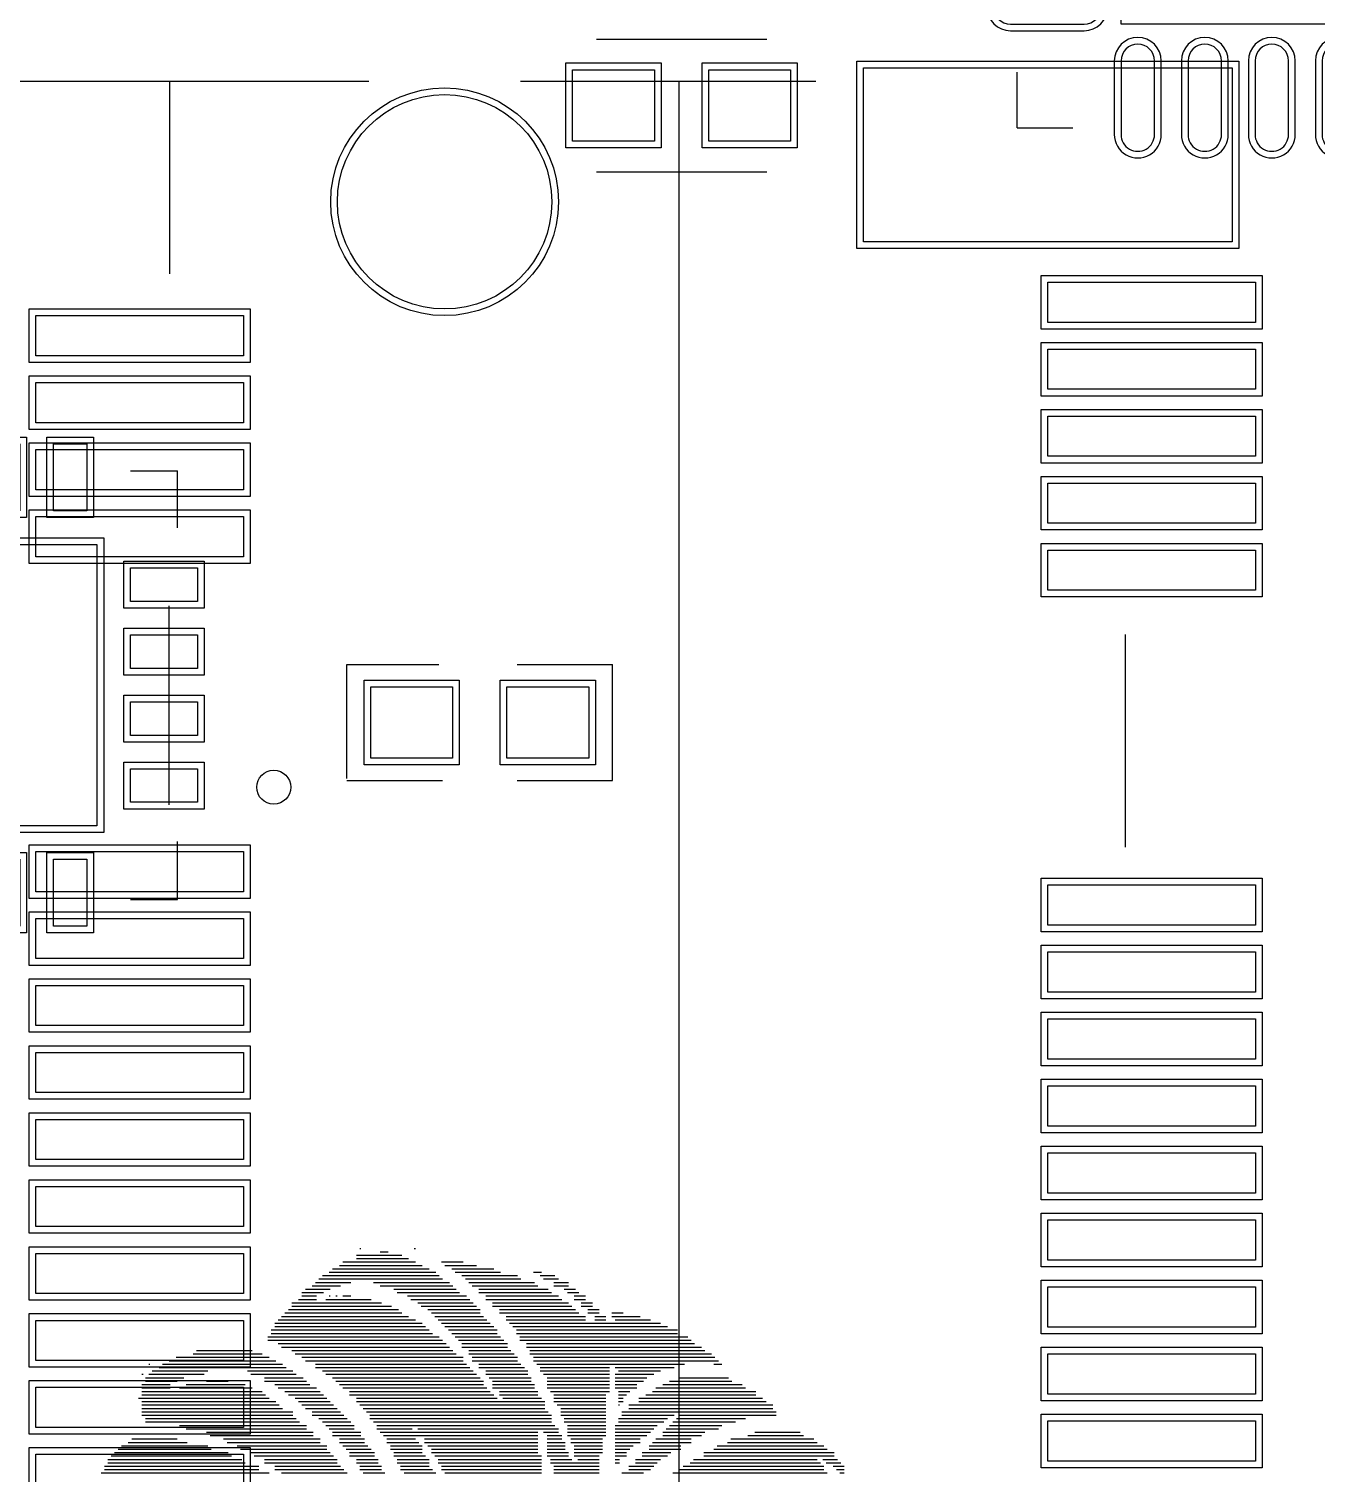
# Model space of a CAD drawing. Header units: inches. Extents: x -5 to 125, y -8 to 83.
# Drawn here: x 89.47 to 99.08, y 51.09 to 61.87 of the extents above; entities that cross this region are included whole.
import ezdxf

# ---------------------------------------------------------------- set-up
doc = ezdxf.new("R2010")
doc.units = ezdxf.units.IN
for name, color, linetype in [('Bottom Overlay', 54, 'Continuous'), ('Bottom Paste', 16, 'Continuous'), ('Bottom Solder', 6, 'Continuous'), ('Top Overlay', 2, 'Continuous'), ('Top Paste', 8, 'Continuous'), ('Top Solder', 216, 'Continuous')]:
    doc.layers.add(name, color=color, linetype=linetype)

# ---------------------------------------------------------------- blocks, each defined once
blk = doc.blocks.new('0402R_7')
at = {"layer": 'Top Overlay'}
for p, q in [((-0.991, 0.432), (-0.991, -0.432)), ((-0.279, 0.432), (-0.991, 0.432)), ((0.991, 0.432), (0.279, 0.432)), ((0.991, 0.419), (0.991, -0.432)), ((-0.279, -0.432), (-0.991, -0.432)), ((0.991, -0.432), (0.305, -0.432))]:
    blk.add_line(p, q, dxfattribs=at)
at = {"layer": 'Top Paste'}
for p, q in [((-0.813, -0.267), (-0.813, 0.267)), ((-0.813, 0.267), (-0.203, 0.267)), ((-0.203, 0.267), (-0.203, -0.267)), ((0.203, -0.267), (0.203, 0.267)), ((0.203, 0.267), (0.813, 0.267)), ((0.813, 0.267), (0.813, -0.267)), ((-0.203, -0.267), (-0.813, -0.267)), ((0.813, -0.267), (0.203, -0.267))]:
    blk.add_line(p, q, dxfattribs=at)
at = {"layer": 'Top Solder'}
for p, q in [((-0.863, -0.317), (-0.863, 0.317)), ((-0.863, 0.317), (-0.153, 0.317)), ((-0.153, 0.317), (-0.153, -0.317)), ((0.153, -0.317), (0.153, 0.317)), ((0.153, 0.317), (0.863, 0.317)), ((0.863, 0.317), (0.863, -0.317)), ((-0.153, -0.317), (-0.863, -0.317)), ((0.863, -0.317), (0.153, -0.317))]:
    blk.add_line(p, q, dxfattribs=at)
blk = doc.blocks.new('QFN14_2_5_3_2_10')
at = {"layer": 'Top Overlay'}
for p, q in [((-0.95, 1.6), (-1.3, 1.6)), ((-1.3, 1.6), (-1.3, 1.168)), ((1.3, 1.6), (0.915, 1.6)), ((1.3, 1.6), (1.3, 1.168)), ((-1.3, -1.173), (-1.3, -1.6)), ((1.3, -1.173), (1.3, -1.6)), ((-0.95, -1.6), (-1.3, -1.6)), ((1.3, -1.6), (0.95, -1.6))]:
    blk.add_line(p, q, dxfattribs=at)
blk.add_circle((-2.019, 0.762), 0.127, dxfattribs=at)
at = {"layer": 'Top Paste'}
for p, q in [((-0.625, 1.3), (-0.625, 1.8)), ((-0.625, 1.8), (-0.375, 1.8)), ((-0.375, 1.8), (-0.375, 1.3)), ((-0.125, 1.3), (-0.125, 1.8)), ((-0.125, 1.8), (0.125, 1.8)), ((0.125, 1.8), (0.125, 1.3)), ((0.375, 1.3), (0.375, 1.8)), ((0.375, 1.8), (0.625, 1.8)), ((0.625, 1.8), (0.625, 1.3)), ((-0.375, 1.3), (-0.625, 1.3)), ((0.125, 1.3), (-0.125, 1.3)), ((0.625, 1.3), (0.375, 1.3)), ((-0.7, -1.05), (-0.7, 1.05)), ((-0.7, 1.05), (0.7, 1.05)), ((0.7, 1.05), (0.7, -1.05)), ((-1.45, 0.625), (-1.45, 0.875)), ((-1.45, 0.875), (-0.95, 0.875)), ((-0.95, 0.875), (-0.95, 0.625)), ((0.95, 0.625), (0.95, 0.875)), ((0.95, 0.875), (1.45, 0.875)), ((1.45, 0.875), (1.45, 0.625)), ((-0.95, 0.625), (-1.45, 0.625)), ((1.45, 0.625), (0.95, 0.625)), ((-1.45, 0.125), (-1.45, 0.375)), ((-1.45, 0.375), (-0.95, 0.375)), ((-0.95, 0.375), (-0.95, 0.125)), ((0.95, 0.125), (0.95, 0.375)), ((0.95, 0.375), (1.45, 0.375)), ((1.45, 0.375), (1.45, 0.125)), ((-0.95, 0.125), (-1.45, 0.125)), ((1.45, 0.125), (0.95, 0.125)), ((-1.45, -0.375), (-1.45, -0.125)), ((-1.45, -0.125), (-0.95, -0.125)), ((-0.95, -0.125), (-0.95, -0.375)), ((0.95, -0.375), (0.95, -0.125)), ((0.95, -0.125), (1.45, -0.125)), ((1.45, -0.125), (1.45, -0.375)), ((-0.95, -0.375), (-1.45, -0.375)), ((1.45, -0.375), (0.95, -0.375)), ((-1.45, -0.875), (-1.45, -0.625)), ((-1.45, -0.625), (-0.95, -0.625)), ((-0.95, -0.625), (-0.95, -0.875)), ((0.95, -0.875), (0.95, -0.625)), ((0.95, -0.625), (1.45, -0.625)), ((1.45, -0.625), (1.45, -0.875)), ((-0.95, -0.875), (-1.45, -0.875)), ((1.45, -0.875), (0.95, -0.875)), ((0.7, -1.05), (-0.7, -1.05)), ((-0.625, -1.8), (-0.625, -1.3)), ((-0.625, -1.3), (-0.375, -1.3)), ((-0.375, -1.3), (-0.375, -1.8)), ((-0.125, -1.8), (-0.125, -1.3)), ((-0.125, -1.3), (0.125, -1.3)), ((0.125, -1.3), (0.125, -1.8)), ((0.375, -1.3), (0.625, -1.3)), ((0.375, -1.8), (0.375, -1.3)), ((0.625, -1.3), (0.625, -1.8)), ((-0.375, -1.8), (-0.625, -1.8)), ((0.125, -1.8), (-0.125, -1.8)), ((0.625, -1.8), (0.375, -1.8))]:
    blk.add_line(p, q, dxfattribs=at)
at = {"layer": 'Top Solder'}
for p, q in [((-0.675, 1.25), (-0.675, 1.85)), ((-0.675, 1.85), (-0.325, 1.85)), ((-0.325, 1.85), (-0.325, 1.25)), ((-0.175, 1.25), (-0.175, 1.85)), ((-0.175, 1.85), (0.175, 1.85)), ((0.175, 1.85), (0.175, 1.25)), ((0.325, 1.25), (0.325, 1.85)), ((0.325, 1.85), (0.675, 1.85)), ((0.675, 1.85), (0.675, 1.25)), ((-0.325, 1.25), (-0.675, 1.25)), ((0.175, 1.25), (-0.175, 1.25)), ((0.675, 1.25), (0.325, 1.25)), ((-0.75, -1.1), (-0.75, 1.1)), ((-0.75, 1.1), (0.75, 1.1)), ((0.75, 1.1), (0.75, -1.1)), ((-1.5, 0.575), (-1.5, 0.925)), ((-1.5, 0.925), (-0.9, 0.925)), ((-0.9, 0.925), (-0.9, 0.575)), ((0.9, 0.575), (0.9, 0.925)), ((0.9, 0.925), (1.5, 0.925)), ((1.5, 0.925), (1.5, 0.575)), ((-0.9, 0.575), (-1.5, 0.575)), ((1.5, 0.575), (0.9, 0.575)), ((-1.5, 0.075), (-1.5, 0.425)), ((-1.5, 0.425), (-0.9, 0.425)), ((-0.9, 0.425), (-0.9, 0.075)), ((0.9, 0.075), (0.9, 0.425)), ((0.9, 0.425), (1.5, 0.425)), ((1.5, 0.425), (1.5, 0.075)), ((-0.9, 0.075), (-1.5, 0.075)), ((1.5, 0.075), (0.9, 0.075)), ((-1.5, -0.425), (-1.5, -0.075)), ((-1.5, -0.075), (-0.9, -0.075)), ((-0.9, -0.075), (-0.9, -0.425)), ((0.9, -0.425), (0.9, -0.075)), ((0.9, -0.075), (1.5, -0.075)), ((1.5, -0.075), (1.5, -0.425)), ((-0.9, -0.425), (-1.5, -0.425)), ((1.5, -0.425), (0.9, -0.425)), ((-1.5, -0.925), (-1.5, -0.575)), ((-1.5, -0.575), (-0.9, -0.575)), ((-0.9, -0.575), (-0.9, -0.925)), ((0.9, -0.925), (0.9, -0.575)), ((0.9, -0.575), (1.5, -0.575)), ((1.5, -0.575), (1.5, -0.925)), ((-0.9, -0.925), (-1.5, -0.925)), ((1.5, -0.925), (0.9, -0.925)), ((0.75, -1.1), (-0.75, -1.1)), ((-0.675, -1.85), (-0.675, -1.25)), ((-0.675, -1.25), (-0.325, -1.25)), ((-0.325, -1.25), (-0.325, -1.85)), ((-0.175, -1.85), (-0.175, -1.25)), ((-0.175, -1.25), (0.175, -1.25)), ((0.175, -1.25), (0.175, -1.85)), ((0.325, -1.25), (0.675, -1.25)), ((0.325, -1.85), (0.325, -1.25)), ((0.675, -1.25), (0.675, -1.85)), ((-0.325, -1.85), (-0.675, -1.85)), ((0.175, -1.85), (-0.175, -1.85)), ((0.675, -1.85), (0.325, -1.85))]:
    blk.add_line(p, q, dxfattribs=at)
blk = doc.blocks.new('QFN32P_0_5BSC_5_5_H_3__65_3_65_83')
at = {"layer": 'Bottom Solder'}
for centre, radius in [((-1.1, 1.1), 0.402), ((0, 1.1), 0.402), ((1.1, 1.1), 0.402), ((-1.1, 1.1), 0.15), ((0, 1.1), 0.15), ((1.1, 1.1), 0.15), ((-1.1, 0), 0.402), ((0, 0), 0.402), ((1.1, 0), 0.402), ((-1.1, 0), 0.15), ((0, 0), 0.15), ((1.1, 0), 0.15), ((-1.1, -1.1), 0.402), ((0, -1.1), 0.402), ((1.1, -1.1), 0.402), ((-1.1, -1.1), 0.15), ((0, -1.1), 0.15), ((1.1, -1.1), 0.15)]:
    blk.add_circle(centre, radius, dxfattribs=at)
at = {"layer": 'Top Overlay'}
for p, q in [((-2.65, 2.21), (-2.65, 2.65)), ((-2.248, 2.65), (-2.65, 2.65)), ((2.65, 2.65), (2.223, 2.65)), ((2.65, 2.235), (2.65, 2.65)), ((-2.65, -2.65), (-2.65, -2.21)), ((2.65, -2.65), (2.65, -2.235)), ((-2.21, -2.65), (-2.65, -2.65)), ((2.65, -2.65), (2.235, -2.65))]:
    blk.add_line(p, q, dxfattribs=at)
blk.add_circle((-3.2, 2.286), 0.125, dxfattribs=at)
at = {"layer": 'Top Paste'}
for p, q in [((-1.875, 2.7), (-1.875, 2.15)), ((-1.625, 2.15), (-1.625, 2.7)), ((-1.375, 2.7), (-1.375, 2.15)), ((-1.125, 2.15), (-1.125, 2.7)), ((-0.875, 2.7), (-0.875, 2.15)), ((-0.625, 2.15), (-0.625, 2.7)), ((-0.375, 2.7), (-0.375, 2.15)), ((-0.125, 2.15), (-0.125, 2.7)), ((0.125, 2.7), (0.125, 2.15)), ((0.375, 2.15), (0.375, 2.7)), ((0.625, 2.7), (0.625, 2.15)), ((0.875, 2.15), (0.875, 2.7)), ((1.125, 2.7), (1.125, 2.15)), ((1.375, 2.15), (1.375, 2.7)), ((1.625, 2.7), (1.625, 2.15)), ((1.875, 2.15), (1.875, 2.7)), ((-2.15, 1.875), (-2.7, 1.875)), ((2.7, 1.875), (2.15, 1.875)), ((-1.825, 1.825), (1.825, 1.825)), ((-1.825, -1.825), (-1.825, 1.825)), ((1.825, 1.825), (1.825, -1.825)), ((-2.7, 1.625), (-2.15, 1.625)), ((2.15, 1.625), (2.7, 1.625)), ((-2.15, 1.375), (-2.7, 1.375)), ((2.7, 1.375), (2.15, 1.375)), ((-2.7, 1.125), (-2.15, 1.125)), ((2.15, 1.125), (2.7, 1.125)), ((-2.15, 0.875), (-2.7, 0.875)), ((2.7, 0.875), (2.15, 0.875)), ((-2.7, 0.625), (-2.15, 0.625)), ((2.15, 0.625), (2.7, 0.625)), ((-2.15, 0.375), (-2.7, 0.375)), ((2.7, 0.375), (2.15, 0.375)), ((-2.7, 0.125), (-2.15, 0.125)), ((2.15, 0.125), (2.7, 0.125)), ((-2.15, -0.125), (-2.7, -0.125)), ((2.7, -0.125), (2.15, -0.125)), ((-2.7, -0.375), (-2.15, -0.375)), ((2.15, -0.375), (2.7, -0.375)), ((-2.15, -0.625), (-2.7, -0.625)), ((2.7, -0.625), (2.15, -0.625)), ((-2.7, -0.875), (-2.15, -0.875)), ((2.15, -0.875), (2.7, -0.875)), ((-2.15, -1.125), (-2.7, -1.125)), ((2.7, -1.125), (2.15, -1.125)), ((-2.7, -1.375), (-2.15, -1.375)), ((2.15, -1.375), (2.7, -1.375)), ((-2.15, -1.625), (-2.7, -1.625)), ((2.7, -1.625), (2.15, -1.625)), ((1.825, -1.825), (-1.825, -1.825)), ((-2.7, -1.875), (-2.15, -1.875)), ((2.15, -1.875), (2.7, -1.875)), ((-1.875, -2.15), (-1.875, -2.7)), ((-1.625, -2.7), (-1.625, -2.15)), ((-1.375, -2.15), (-1.375, -2.7)), ((-1.125, -2.7), (-1.125, -2.15)), ((-0.875, -2.15), (-0.875, -2.7)), ((-0.625, -2.7), (-0.625, -2.15)), ((-0.375, -2.15), (-0.375, -2.7)), ((-0.125, -2.7), (-0.125, -2.15)), ((0.125, -2.15), (0.125, -2.7)), ((0.375, -2.7), (0.375, -2.15)), ((0.625, -2.15), (0.625, -2.7)), ((0.875, -2.7), (0.875, -2.15)), ((1.125, -2.15), (1.125, -2.7)), ((1.375, -2.7), (1.375, -2.15)), ((1.625, -2.15), (1.625, -2.7)), ((1.875, -2.7), (1.875, -2.15))]:
    blk.add_line(p, q, dxfattribs=at)
for centre, start, end in [((-1.75, 2.7), 0, 180), ((-1.25, 2.7), 0, 180), ((-0.75, 2.7), 0, 180), ((-0.25, 2.7), 0, 180), ((0.25, 2.7), 0, 180), ((0.75, 2.7), 0, 180), ((1.25, 2.7), 0, 180), ((1.75, 2.7), 0, 180), ((-1.75, 2.15), 180, 0), ((-1.25, 2.15), 180, 0), ((-0.75, 2.15), 180, 0), ((-0.25, 2.15), 180, 0), ((0.25, 2.15), 180, 0), ((0.75, 2.15), 180, 0), ((1.25, 2.15), 180, 0), ((1.75, 2.15), 180, 0), ((-2.7, 1.75), 90, 270), ((-2.15, 1.75), 270, 90), ((2.15, 1.75), 90, 270), ((2.7, 1.75), 270, 90), ((-2.7, 1.25), 90, 270), ((-2.15, 1.25), 270, 90), ((2.15, 1.25), 90, 270), ((2.7, 1.25), 270, 90), ((-2.7, 0.75), 90, 270), ((-2.15, 0.75), 270, 90), ((2.15, 0.75), 90, 270), ((2.7, 0.75), 270, 90), ((-2.7, 0.25), 90, 270), ((-2.15, 0.25), 270, 90), ((2.15, 0.25), 90, 270), ((2.7, 0.25), 270, 90), ((-2.7, -0.25), 90, 270), ((-2.15, -0.25), 270, 90), ((2.15, -0.25), 90, 270), ((2.7, -0.25), 270, 90), ((-2.7, -0.75), 90, 270), ((-2.15, -0.75), 270, 90), ((2.15, -0.75), 90, 270), ((2.7, -0.75), 270, 90), ((-2.7, -1.25), 90, 270), ((-2.15, -1.25), 270, 90), ((2.15, -1.25), 90, 270), ((2.7, -1.25), 270, 90), ((-2.7, -1.75), 90, 270), ((-2.15, -1.75), 270, 90), ((2.15, -1.75), 90, 270), ((2.7, -1.75), 270, 90), ((-1.75, -2.15), 0, 180), ((-1.25, -2.15), 0, 180), ((-0.75, -2.15), 0, 180), ((-0.25, -2.15), 0, 180), ((0.25, -2.15), 0, 180), ((0.75, -2.15), 0, 180), ((1.25, -2.15), 0, 180), ((1.75, -2.15), 0, 180), ((-1.75, -2.7), 180, 0), ((-1.25, -2.7), 180, 0), ((-0.75, -2.7), 180, 0), ((-0.25, -2.7), 180, 0), ((0.25, -2.7), 180, 0), ((0.75, -2.7), 180, 0), ((1.25, -2.7), 180, 0), ((1.75, -2.7), 180, 0)]:
    blk.add_arc(centre, 0.125, start, end, dxfattribs=at)
at = {"layer": 'Top Solder'}
for p, q in [((-1.925, 2.7), (-1.925, 2.15)), ((-1.575, 2.15), (-1.575, 2.7)), ((-1.425, 2.7), (-1.425, 2.15)), ((-1.075, 2.15), (-1.075, 2.7)), ((-0.925, 2.7), (-0.925, 2.15)), ((-0.575, 2.15), (-0.575, 2.7)), ((-0.425, 2.7), (-0.425, 2.15)), ((-0.075, 2.15), (-0.075, 2.7)), ((0.075, 2.7), (0.075, 2.15)), ((0.425, 2.15), (0.425, 2.7)), ((0.575, 2.7), (0.575, 2.15)), ((0.925, 2.15), (0.925, 2.7)), ((1.075, 2.7), (1.075, 2.15)), ((1.425, 2.15), (1.425, 2.7)), ((1.575, 2.7), (1.575, 2.15)), ((1.925, 2.15), (1.925, 2.7)), ((-2.15, 1.925), (-2.7, 1.925)), ((-1.875, 1.875), (1.875, 1.875)), ((-1.875, -1.875), (-1.875, 1.875)), ((1.875, 1.875), (1.875, -1.875)), ((2.7, 1.925), (2.15, 1.925)), ((-2.7, 1.575), (-2.15, 1.575)), ((2.15, 1.575), (2.7, 1.575)), ((-2.15, 1.425), (-2.7, 1.425)), ((2.7, 1.425), (2.15, 1.425)), ((-2.7, 1.075), (-2.15, 1.075)), ((2.15, 1.075), (2.7, 1.075)), ((-2.15, 0.925), (-2.7, 0.925)), ((2.7, 0.925), (2.15, 0.925)), ((-2.7, 0.575), (-2.15, 0.575)), ((2.15, 0.575), (2.7, 0.575)), ((-2.15, 0.425), (-2.7, 0.425)), ((2.7, 0.425), (2.15, 0.425)), ((-2.7, 0.075), (-2.15, 0.075)), ((2.15, 0.075), (2.7, 0.075)), ((-2.15, -0.075), (-2.7, -0.075)), ((2.7, -0.075), (2.15, -0.075)), ((-2.7, -0.425), (-2.15, -0.425)), ((2.15, -0.425), (2.7, -0.425)), ((-2.15, -0.575), (-2.7, -0.575)), ((2.7, -0.575), (2.15, -0.575)), ((-2.7, -0.925), (-2.15, -0.925)), ((2.15, -0.925), (2.7, -0.925)), ((-2.15, -1.075), (-2.7, -1.075)), ((2.7, -1.075), (2.15, -1.075)), ((-2.7, -1.425), (-2.15, -1.425)), ((2.15, -1.425), (2.7, -1.425)), ((-2.15, -1.575), (-2.7, -1.575)), ((2.7, -1.575), (2.15, -1.575)), ((-2.7, -1.925), (-2.15, -1.925)), ((1.875, -1.875), (-1.875, -1.875)), ((2.15, -1.925), (2.7, -1.925)), ((-1.925, -2.15), (-1.925, -2.7)), ((-1.575, -2.7), (-1.575, -2.15)), ((-1.425, -2.15), (-1.425, -2.7)), ((-1.075, -2.7), (-1.075, -2.15)), ((-0.925, -2.15), (-0.925, -2.7)), ((-0.575, -2.7), (-0.575, -2.15)), ((-0.425, -2.15), (-0.425, -2.7)), ((-0.075, -2.7), (-0.075, -2.15)), ((0.075, -2.15), (0.075, -2.7)), ((0.425, -2.7), (0.425, -2.15)), ((0.575, -2.15), (0.575, -2.7)), ((0.925, -2.7), (0.925, -2.15)), ((1.075, -2.15), (1.075, -2.7)), ((1.425, -2.7), (1.425, -2.15)), ((1.575, -2.15), (1.575, -2.7)), ((1.925, -2.7), (1.925, -2.15))]:
    blk.add_line(p, q, dxfattribs=at)
for centre, radius in [((-1.1, 1.1), 0.402), ((0, 1.1), 0.402), ((1.1, 1.1), 0.402), ((-1.1, 1.1), 0.15), ((0, 1.1), 0.15), ((1.1, 1.1), 0.15), ((-1.1, 0), 0.402), ((0, 0), 0.402), ((1.1, 0), 0.402), ((-1.1, 0), 0.15), ((0, 0), 0.15), ((1.1, 0), 0.15), ((-1.1, -1.1), 0.402), ((0, -1.1), 0.402), ((1.1, -1.1), 0.402), ((-1.1, -1.1), 0.15), ((0, -1.1), 0.15), ((1.1, -1.1), 0.15)]:
    blk.add_circle(centre, radius, dxfattribs=at)
for centre, start, end in [((-1.75, 2.7), 0, 180), ((-1.25, 2.7), 0, 180), ((-0.75, 2.7), 0, 180), ((-0.25, 2.7), 0, 180), ((0.25, 2.7), 0, 180), ((0.75, 2.7), 0, 180), ((1.25, 2.7), 0, 180), ((1.75, 2.7), 0, 180), ((-1.75, 2.15), 180, 0), ((-1.25, 2.15), 180, 0), ((-0.75, 2.15), 180, 0), ((-0.25, 2.15), 180, 0), ((0.25, 2.15), 180, 0), ((0.75, 2.15), 180, 0), ((1.25, 2.15), 180, 0), ((1.75, 2.15), 180, 0), ((-2.7, 1.75), 90, 270), ((-2.15, 1.75), 270, 90), ((2.15, 1.75), 90, 270), ((2.7, 1.75), 270, 90), ((-2.7, 1.25), 90, 270), ((-2.15, 1.25), 270, 90), ((2.15, 1.25), 90, 270), ((2.7, 1.25), 270, 90), ((-2.7, 0.75), 90, 270), ((-2.15, 0.75), 270, 90), ((2.15, 0.75), 90, 270), ((2.7, 0.75), 270, 90), ((-2.7, 0.25), 90, 270), ((-2.15, 0.25), 270, 90), ((2.15, 0.25), 90, 270), ((2.7, 0.25), 270, 90), ((-2.7, -0.25), 90, 270), ((-2.15, -0.25), 270, 90), ((2.15, -0.25), 90, 270), ((2.7, -0.25), 270, 90), ((-2.7, -0.75), 90, 270), ((-2.15, -0.75), 270, 90), ((2.15, -0.75), 90, 270), ((2.7, -0.75), 270, 90), ((-2.7, -1.25), 90, 270), ((-2.15, -1.25), 270, 90), ((2.15, -1.25), 90, 270), ((2.7, -1.25), 270, 90), ((-2.7, -1.75), 90, 270), ((-2.15, -1.75), 270, 90), ((2.15, -1.75), 90, 270), ((2.7, -1.75), 270, 90), ((-1.75, -2.15), 0, 180), ((-1.25, -2.15), 0, 180), ((-0.75, -2.15), 0, 180), ((-0.25, -2.15), 0, 180), ((0.25, -2.15), 0, 180), ((0.75, -2.15), 0, 180), ((1.25, -2.15), 0, 180), ((1.75, -2.15), 0, 180), ((-1.75, -2.7), 180, 0), ((-1.25, -2.7), 180, 0), ((-0.75, -2.7), 180, 0), ((-0.25, -2.7), 180, 0), ((0.25, -2.7), 180, 0), ((0.75, -2.7), 180, 0), ((1.25, -2.7), 180, 0), ((1.75, -2.7), 180, 0)]:
    blk.add_arc(centre, 0.175, start, end, dxfattribs=at)
blk = doc.blocks.new('M_2_M_K___B_269')
at = {"layer": 'Bottom Overlay'}
for p, q in [((10.9, 79.75), (10.9, 3.75)), ((10.9, 3.75), (10.9, 2.066)), ((5.499, 3.556), (6.985, 3.556)), ((9.461, 3.55), (10.9, 3.55)), ((10.9, 0.934), (10.9, -0.25)), ((-10.9, -0.25), (10.9, -0.25)), ((10.9, -0.25), (10.9, -1.27)), ((5.182, -3.581), (6.769, -3.581))]:
    blk.add_line(p, q, dxfattribs=at)
at = {"layer": 'Bottom Paste'}
for p, q in [((0.35, 4.55), (0.65, 4.55)), ((0.65, 4.55), (0.65, 3)), ((0.85, 3), (0.85, 4.55)), ((0.85, 4.55), (1.15, 4.55)), ((1.15, 4.55), (1.15, 3)), ((1.35, 3), (1.35, 4.55)), ((1.35, 4.55), (1.65, 4.55)), ((1.65, 4.55), (1.65, 3)), ((1.85, 3), (1.85, 4.55)), ((1.85, 4.55), (2.15, 4.55)), ((2.15, 4.55), (2.15, 3)), ((2.35, 3), (2.35, 4.55)), ((2.35, 4.55), (2.65, 4.55)), ((2.65, 4.55), (2.65, 3)), ((2.85, 3), (2.85, 4.55)), ((2.85, 4.55), (3.15, 4.55)), ((3.15, 4.55), (3.15, 3)), ((3.35, 3), (3.35, 4.55)), ((3.35, 4.55), (3.65, 4.55)), ((3.65, 4.55), (3.65, 3)), ((3.85, 3), (3.85, 4.55)), ((3.85, 4.55), (4.15, 4.55)), ((4.15, 4.55), (4.15, 3)), ((4.35, 3), (4.35, 4.55)), ((4.35, 4.55), (4.65, 4.55)), ((4.65, 4.55), (4.65, 3)), ((4.85, 3), (4.85, 4.55)), ((4.85, 4.55), (5.15, 4.55)), ((5.15, 4.55), (5.15, 3)), ((7.35, 3), (7.35, 4.55)), ((7.35, 4.55), (7.65, 4.55)), ((7.65, 4.55), (7.65, 3)), ((7.85, 3), (7.85, 4.55)), ((7.85, 4.55), (8.15, 4.55)), ((8.15, 4.55), (8.15, 3)), ((8.35, 3), (8.35, 4.55)), ((8.35, 4.55), (8.65, 4.55)), ((8.65, 4.55), (8.65, 3)), ((8.85, 3), (8.85, 4.55)), ((8.85, 4.55), (9.15, 4.55)), ((9.15, 4.55), (9.15, 3)), ((0.65, 3), (0.35, 3)), ((1.15, 3), (0.85, 3)), ((1.65, 3), (1.35, 3)), ((2.15, 3), (1.85, 3)), ((2.65, 3), (2.35, 3)), ((3.15, 3), (2.85, 3)), ((3.65, 3), (3.35, 3)), ((4.15, 3), (3.85, 3)), ((4.65, 3), (4.35, 3)), ((5.15, 3), (4.85, 3)), ((7.65, 3), (7.35, 3)), ((8.15, 3), (7.85, 3)), ((8.65, 3), (8.35, 3)), ((9.15, 3), (8.85, 3)), ((9.7, -4.375), (9.7, -1.625)), ((9.7, -1.625), (11, -1.625)), ((11, -1.625), (11, -4.375)), ((0.6, -4.55), (0.6, -3)), ((0.6, -3), (0.9, -3)), ((0.9, -3), (0.9, -4.55)), ((1.1, -4.55), (1.1, -3)), ((1.1, -3), (1.4, -3)), ((1.4, -3), (1.4, -4.55)), ((1.6, -4.55), (1.6, -3)), ((1.6, -3), (1.9, -3)), ((1.9, -3), (1.9, -4.55)), ((2.1, -4.55), (2.1, -3)), ((2.1, -3), (2.4, -3)), ((2.4, -3), (2.4, -4.55)), ((2.6, -4.55), (2.6, -3)), ((2.6, -3), (2.9, -3)), ((2.9, -3), (2.9, -4.55)), ((3.1, -4.55), (3.1, -3)), ((3.1, -3), (3.4, -3)), ((3.4, -3), (3.4, -4.55)), ((3.6, -4.55), (3.6, -3)), ((3.6, -3), (3.9, -3)), ((3.9, -3), (3.9, -4.55)), ((4.1, -4.55), (4.1, -3)), ((4.1, -3), (4.4, -3)), ((4.4, -3), (4.4, -4.55)), ((4.6, -4.55), (4.6, -3)), ((4.6, -3), (4.9, -3)), ((4.9, -3), (4.9, -4.55)), ((7.1, -4.55), (7.1, -3)), ((7.1, -3), (7.4, -3)), ((7.4, -3), (7.4, -4.55)), ((7.6, -4.55), (7.6, -3)), ((7.6, -3), (7.9, -3)), ((7.9, -3), (7.9, -4.55)), ((8.1, -4.55), (8.1, -3)), ((8.1, -3), (8.4, -3)), ((8.4, -3), (8.4, -4.55)), ((8.6, -4.55), (8.6, -3)), ((8.6, -3), (8.9, -3)), ((8.9, -3), (8.9, -4.55)), ((9.1, -4.55), (9.1, -3)), ((9.1, -3), (9.4, -3)), ((9.4, -3), (9.4, -4.55)), ((11, -4.375), (9.7, -4.375)), ((0.9, -4.55), (0.6, -4.55)), ((1.4, -4.55), (1.1, -4.55)), ((1.9, -4.55), (1.6, -4.55)), ((2.4, -4.55), (2.1, -4.55)), ((2.9, -4.55), (2.6, -4.55)), ((3.4, -4.55), (3.1, -4.55)), ((3.9, -4.55), (3.6, -4.55)), ((4.4, -4.55), (4.1, -4.55)), ((4.9, -4.55), (4.6, -4.55)), ((7.4, -4.55), (7.1, -4.55)), ((7.9, -4.55), (7.6, -4.55)), ((8.4, -4.55), (8.1, -4.55)), ((8.9, -4.55), (8.6, -4.55)), ((9.4, -4.55), (9.1, -4.55))]:
    blk.add_line(p, q, dxfattribs=at)
at = {"layer": 'Bottom Solder'}
for p, q in [((0.3, 4.6), (0.7, 4.6)), ((0.7, 4.6), (0.7, 2.95)), ((0.8, 2.95), (0.8, 4.6)), ((0.8, 4.6), (1.2, 4.6)), ((1.2, 4.6), (1.2, 2.95)), ((1.3, 2.95), (1.3, 4.6)), ((1.3, 4.6), (1.7, 4.6)), ((1.7, 4.6), (1.7, 2.95)), ((1.8, 2.95), (1.8, 4.6)), ((1.8, 4.6), (2.2, 4.6)), ((2.2, 4.6), (2.2, 2.95)), ((2.3, 2.95), (2.3, 4.6)), ((2.3, 4.6), (2.7, 4.6)), ((2.7, 4.6), (2.7, 2.95)), ((2.8, 2.95), (2.8, 4.6)), ((2.8, 4.6), (3.2, 4.6)), ((3.2, 4.6), (3.2, 2.95)), ((3.3, 2.95), (3.3, 4.6)), ((3.3, 4.6), (3.7, 4.6)), ((3.7, 4.6), (3.7, 2.95)), ((3.8, 2.95), (3.8, 4.6)), ((3.8, 4.6), (4.2, 4.6)), ((4.2, 4.6), (4.2, 2.95)), ((4.3, 2.95), (4.3, 4.6)), ((4.3, 4.6), (4.7, 4.6)), ((4.7, 4.6), (4.7, 2.95)), ((4.8, 2.95), (4.8, 4.6)), ((4.8, 4.6), (5.2, 4.6)), ((5.2, 4.6), (5.2, 2.95)), ((7.3, 2.95), (7.3, 4.6)), ((7.3, 4.6), (7.7, 4.6)), ((7.7, 4.6), (7.7, 2.95)), ((7.8, 2.95), (7.8, 4.6)), ((7.8, 4.6), (8.2, 4.6)), ((8.2, 4.6), (8.2, 2.95)), ((8.3, 2.95), (8.3, 4.6)), ((8.3, 4.6), (8.7, 4.6)), ((8.7, 4.6), (8.7, 2.95)), ((8.8, 2.95), (8.8, 4.6)), ((8.8, 4.6), (9.2, 4.6)), ((9.2, 4.6), (9.2, 2.95)), ((0.7, 2.95), (0.3, 2.95)), ((1.2, 2.95), (0.8, 2.95)), ((1.7, 2.95), (1.3, 2.95)), ((2.2, 2.95), (1.8, 2.95)), ((2.7, 2.95), (2.3, 2.95)), ((3.2, 2.95), (2.8, 2.95)), ((3.7, 2.95), (3.3, 2.95)), ((4.2, 2.95), (3.8, 2.95)), ((4.7, 2.95), (4.3, 2.95)), ((5.2, 2.95), (4.8, 2.95)), ((7.7, 2.95), (7.3, 2.95)), ((8.2, 2.95), (7.8, 2.95)), ((8.7, 2.95), (8.3, 2.95)), ((9.2, 2.95), (8.8, 2.95)), ((9.65, -4.425), (9.65, -1.575)), ((9.65, -1.575), (11.05, -1.575)), ((11.05, -1.575), (11.05, -4.425)), ((0.55, -4.6), (0.55, -2.95)), ((0.55, -2.95), (0.95, -2.95)), ((0.95, -2.95), (0.95, -4.6)), ((1.05, -4.6), (1.05, -2.95)), ((1.05, -2.95), (1.45, -2.95)), ((1.45, -2.95), (1.45, -4.6)), ((1.55, -4.6), (1.55, -2.95)), ((1.55, -2.95), (1.95, -2.95)), ((1.95, -2.95), (1.95, -4.6)), ((2.05, -4.6), (2.05, -2.95)), ((2.05, -2.95), (2.45, -2.95)), ((2.45, -2.95), (2.45, -4.6)), ((2.55, -4.6), (2.55, -2.95)), ((2.55, -2.95), (2.95, -2.95)), ((2.95, -2.95), (2.95, -4.6)), ((3.05, -4.6), (3.05, -2.95)), ((3.05, -2.95), (3.45, -2.95)), ((3.45, -2.95), (3.45, -4.6)), ((3.55, -4.6), (3.55, -2.95)), ((3.55, -2.95), (3.95, -2.95)), ((3.95, -2.95), (3.95, -4.6)), ((4.05, -4.6), (4.05, -2.95)), ((4.05, -2.95), (4.45, -2.95)), ((4.45, -2.95), (4.45, -4.6)), ((4.55, -4.6), (4.55, -2.95)), ((4.55, -2.95), (4.95, -2.95)), ((4.95, -2.95), (4.95, -4.6)), ((7.05, -4.6), (7.05, -2.95)), ((7.05, -2.95), (7.45, -2.95)), ((7.45, -2.95), (7.45, -4.6)), ((7.55, -4.6), (7.55, -2.95)), ((7.55, -2.95), (7.95, -2.95)), ((7.95, -2.95), (7.95, -4.6)), ((8.05, -4.6), (8.05, -2.95)), ((8.05, -2.95), (8.45, -2.95)), ((8.45, -2.95), (8.45, -4.6)), ((8.55, -4.6), (8.55, -2.95)), ((8.55, -2.95), (8.95, -2.95)), ((8.95, -2.95), (8.95, -4.6)), ((9.05, -4.6), (9.05, -2.95)), ((9.05, -2.95), (9.45, -2.95)), ((9.45, -2.95), (9.45, -4.6)), ((11.05, -4.425), (9.65, -4.425)), ((0.95, -4.6), (0.55, -4.6)), ((1.45, -4.6), (1.05, -4.6)), ((1.95, -4.6), (1.55, -4.6)), ((2.45, -4.6), (2.05, -4.6)), ((2.95, -4.6), (2.55, -4.6)), ((3.45, -4.6), (3.05, -4.6)), ((3.95, -4.6), (3.55, -4.6)), ((4.45, -4.6), (4.05, -4.6)), ((4.95, -4.6), (4.55, -4.6)), ((7.45, -4.6), (7.05, -4.6)), ((7.95, -4.6), (7.55, -4.6)), ((8.45, -4.6), (8.05, -4.6)), ((8.95, -4.6), (8.55, -4.6)), ((9.45, -4.6), (9.05, -4.6))]:
    blk.add_line(p, q, dxfattribs=at)
for radius in [0.85, 0.8]:
    blk.add_circle((10, 1.5), radius, dxfattribs=at)
at = {"layer": 'Top Solder'}
for radius in [0.85, 0.8]:
    blk.add_circle((10, 1.5), radius, dxfattribs=at)
blk = doc.blocks.new('0402C_373')
at = {"layer": 'Top Overlay'}
for p, q in [((-0.635, 0.495), (0.635, 0.495)), ((-0.635, -0.495), (0.635, -0.495))]:
    blk.add_line(p, q, dxfattribs=at)
at = {"layer": 'Top Paste'}
for p, q in [((-0.813, -0.267), (-0.813, 0.267)), ((-0.813, 0.267), (-0.203, 0.267)), ((-0.203, 0.267), (-0.203, -0.267)), ((0.203, -0.267), (0.203, 0.267)), ((0.203, 0.267), (0.813, 0.267)), ((0.813, 0.267), (0.813, -0.267)), ((-0.203, -0.267), (-0.813, -0.267)), ((0.813, -0.267), (0.203, -0.267))]:
    blk.add_line(p, q, dxfattribs=at)
at = {"layer": 'Top Solder'}
for p, q in [((-0.863, -0.317), (-0.863, 0.317)), ((-0.863, 0.317), (-0.153, 0.317)), ((-0.153, 0.317), (-0.153, -0.317)), ((0.153, -0.317), (0.153, 0.317)), ((0.153, 0.317), (0.863, 0.317)), ((0.863, 0.317), (0.863, -0.317)), ((-0.153, -0.317), (-0.863, -0.317)), ((0.863, -0.317), (0.153, -0.317))]:
    blk.add_line(p, q, dxfattribs=at)

msp = doc.modelspace()

# ---------------------------------------------------------------- linework, layer by layer
at = {"layer": 'Top Overlay'}
for p, q in [((91.942, 52.767), (91.951, 52.767)), ((92.095, 52.742), (92.154, 52.742)), ((92.349, 52.767), (92.357, 52.767)), ((91.739, 52.615), (92.459, 52.615)), ((91.79, 52.64), (92.408, 52.64)), ((91.815, 52.666), (92.357, 52.666)), ((91.917, 52.716), (92.255, 52.716)), ((91.917, 52.691), (92.306, 52.691)), ((92.552, 52.666), (92.713, 52.666)), ((92.577, 52.64), (92.814, 52.64)), ((92.628, 52.615), (92.941, 52.615)), ((91.612, 52.513), (91.874, 52.513)), ((91.637, 52.539), (92.56, 52.539)), ((91.663, 52.564), (92.535, 52.564)), ((91.714, 52.589), (92.509, 52.589)), ((92.044, 52.513), (92.611, 52.513)), ((92.653, 52.589), (92.992, 52.589)), ((92.704, 52.564), (93.119, 52.564)), ((92.73, 52.539), (93.144, 52.539)), ((92.755, 52.513), (93.246, 52.513)), ((93.238, 52.589), (93.297, 52.589)), ((93.288, 52.564), (93.398, 52.564)), ((93.314, 52.539), (93.424, 52.539)), ((93.39, 52.513), (93.5, 52.513)), ((91.51, 52.437), (91.671, 52.437)), ((91.51, 52.412), (91.62, 52.412)), ((91.536, 52.462), (91.722, 52.462)), ((91.587, 52.488), (91.798, 52.488)), ((91.714, 52.412), (91.722, 52.412)), ((91.764, 52.412), (91.773, 52.412)), ((91.815, 52.412), (91.874, 52.412)), ((92.095, 52.488), (92.636, 52.488)), ((92.196, 52.462), (92.662, 52.462)), ((92.222, 52.437), (92.687, 52.437)), ((92.298, 52.412), (92.738, 52.412)), ((92.78, 52.488), (93.271, 52.488)), ((92.831, 52.462), (93.348, 52.462)), ((92.831, 52.437), (93.373, 52.437)), ((92.882, 52.412), (93.424, 52.412)), ((93.39, 52.488), (93.5, 52.488)), ((93.466, 52.462), (93.551, 52.462)), ((93.492, 52.437), (93.576, 52.437)), ((93.542, 52.412), (93.627, 52.412)), ((91.409, 52.31), (92.23, 52.31)), ((91.434, 52.361), (92.103, 52.361)), ((91.434, 52.335), (92.179, 52.335)), ((91.485, 52.386), (91.62, 52.386)), ((91.688, 52.386), (92.027, 52.386)), ((92.323, 52.386), (92.763, 52.386)), ((92.374, 52.361), (92.789, 52.361)), ((92.399, 52.335), (92.814, 52.335)), ((92.45, 52.31), (92.84, 52.31)), ((92.882, 52.386), (93.449, 52.386)), ((92.933, 52.361), (93.5, 52.361)), ((92.933, 52.335), (93.525, 52.335)), ((92.984, 52.31), (93.551, 52.31)), ((93.542, 52.386), (93.627, 52.386)), ((93.593, 52.361), (93.678, 52.361)), ((93.593, 52.335), (93.678, 52.335)), ((93.644, 52.31), (93.729, 52.31)), ((91.307, 52.208), (92.408, 52.208)), ((91.307, 52.183), (92.433, 52.183)), ((91.333, 52.234), (92.357, 52.234)), ((91.358, 52.259), (92.306, 52.259)), ((91.383, 52.285), (92.255, 52.285)), ((92.476, 52.285), (92.84, 52.285)), ((92.501, 52.259), (92.865, 52.259)), ((92.526, 52.234), (92.89, 52.234)), ((92.552, 52.208), (92.916, 52.208)), ((92.577, 52.183), (92.941, 52.183)), ((92.984, 52.285), (93.576, 52.285)), ((93.034, 52.259), (93.627, 52.259)), ((93.034, 52.234), (93.627, 52.234)), ((93.06, 52.208), (94.186, 52.208)), ((93.085, 52.183), (94.237, 52.183)), ((93.644, 52.285), (93.729, 52.285)), ((93.695, 52.259), (93.779, 52.259)), ((93.695, 52.234), (93.779, 52.234)), ((93.822, 52.285), (93.906, 52.285)), ((93.822, 52.259), (94.033, 52.259)), ((93.847, 52.234), (94.11, 52.234)), ((91.256, 52.107), (92.535, 52.107)), ((91.256, 52.081), (92.56, 52.081)), ((91.282, 52.158), (92.459, 52.158)), ((91.282, 52.132), (92.484, 52.132)), ((92.603, 52.158), (92.967, 52.158)), ((92.628, 52.132), (92.967, 52.132)), ((92.653, 52.107), (92.992, 52.107)), ((92.679, 52.081), (93.017, 52.081)), ((93.111, 52.158), (94.313, 52.158)), ((93.111, 52.132), (94.313, 52.132)), ((93.136, 52.107), (94.389, 52.107)), ((93.136, 52.081), (94.414, 52.081)), ((90.698, 51.98), (91.214, 51.98)), ((90.723, 52.005), (91.138, 52.005)), ((91.333, 52.056), (92.586, 52.056)), ((91.358, 52.031), (92.611, 52.031)), ((91.434, 52.005), (92.636, 52.005)), ((91.46, 51.98), (92.662, 51.98)), ((92.704, 52.056), (93.043, 52.056)), ((92.704, 52.031), (93.043, 52.031)), ((92.755, 52.005), (93.068, 52.005)), ((92.755, 51.98), (93.094, 51.98)), ((93.187, 52.056), (94.44, 52.056)), ((93.187, 52.031), (94.491, 52.031)), ((93.212, 52.005), (94.516, 52.005)), ((93.212, 51.98), (94.567, 51.98)), ((90.367, 51.904), (90.376, 51.904)), ((90.444, 51.878), (91.392, 51.878)), ((90.469, 51.904), (91.366, 51.904)), ((90.52, 51.929), (91.316, 51.929)), ((90.571, 51.954), (91.265, 51.954)), ((91.51, 51.954), (92.713, 51.954)), ((91.536, 51.929), (92.713, 51.929)), ((91.612, 51.904), (92.738, 51.904)), ((91.612, 51.878), (92.763, 51.878)), ((92.78, 51.954), (93.119, 51.954)), ((92.78, 51.929), (93.119, 51.929)), ((92.831, 51.904), (93.144, 51.904)), ((92.831, 51.878), (93.17, 51.878)), ((93.238, 51.954), (94.592, 51.954)), ((93.238, 51.929), (94.618, 51.929)), ((93.263, 51.904), (94.364, 51.904)), ((93.288, 51.878), (93.805, 51.878)), ((93.847, 51.878), (94.287, 51.878)), ((94.584, 51.904), (94.643, 51.904)), ((90.317, 51.827), (90.325, 51.827)), ((90.317, 51.751), (90.528, 51.751)), ((90.342, 51.802), (90.63, 51.802)), ((90.342, 51.777), (90.579, 51.777)), ((90.367, 51.827), (90.782, 51.827)), ((90.393, 51.853), (90.808, 51.853)), ((90.647, 51.751), (91.087, 51.751)), ((90.799, 51.777), (90.96, 51.777)), ((91.104, 51.853), (91.443, 51.853)), ((91.129, 51.827), (91.468, 51.827)), ((91.231, 51.802), (91.519, 51.802)), ((91.231, 51.777), (91.544, 51.777)), ((91.307, 51.751), (91.57, 51.751)), ((91.663, 51.853), (92.789, 51.853)), ((91.688, 51.827), (92.814, 51.827)), ((91.739, 51.802), (92.84, 51.802)), ((91.764, 51.777), (92.865, 51.777)), ((91.79, 51.751), (92.865, 51.751)), ((92.882, 51.853), (93.195, 51.853)), ((92.882, 51.827), (93.195, 51.827)), ((92.907, 51.802), (93.221, 51.802)), ((92.933, 51.777), (93.221, 51.777)), ((92.933, 51.751), (93.246, 51.751)), ((93.288, 51.853), (93.805, 51.853)), ((93.314, 51.827), (93.805, 51.827)), ((93.339, 51.802), (93.805, 51.802)), ((93.339, 51.777), (93.805, 51.777)), ((93.339, 51.751), (93.805, 51.751)), ((93.847, 51.827), (94.135, 51.827)), ((93.847, 51.802), (94.084, 51.802)), ((93.847, 51.777), (94.059, 51.777)), ((93.847, 51.751), (94.008, 51.751)), ((93.873, 51.853), (94.186, 51.853)), ((94.203, 51.751), (94.795, 51.751)), ((94.254, 51.777), (94.719, 51.777)), ((94.33, 51.802), (94.694, 51.802)), ((90.291, 51.65), (91.265, 51.65)), ((90.317, 51.726), (90.528, 51.726)), ((90.317, 51.7), (91.214, 51.7)), ((90.317, 51.675), (91.239, 51.675)), ((90.596, 51.726), (91.138, 51.726)), ((91.333, 51.726), (91.62, 51.726)), ((91.383, 51.7), (91.646, 51.7)), ((91.409, 51.675), (91.671, 51.675)), ((91.46, 51.65), (91.697, 51.65)), ((91.815, 51.726), (92.89, 51.726)), ((91.866, 51.7), (92.916, 51.7)), ((91.866, 51.675), (92.941, 51.675)), ((91.917, 51.65), (92.967, 51.65)), ((92.933, 51.726), (93.246, 51.726)), ((92.984, 51.7), (93.271, 51.7)), ((92.984, 51.675), (93.271, 51.675)), ((93.009, 51.65), (93.297, 51.65)), ((93.339, 51.726), (93.805, 51.726)), ((93.365, 51.7), (93.805, 51.7)), ((93.39, 51.675), (93.779, 51.675)), ((93.39, 51.65), (93.779, 51.65)), ((93.847, 51.726), (94.008, 51.726)), ((93.873, 51.7), (93.957, 51.7)), ((93.873, 51.675), (93.932, 51.675)), ((93.873, 51.65), (93.906, 51.65)), ((94.025, 51.65), (94.948, 51.65)), ((94.076, 51.675), (94.897, 51.675)), ((94.127, 51.7), (94.897, 51.7)), ((94.152, 51.726), (94.821, 51.726)), ((90.317, 51.624), (91.316, 51.624)), ((90.317, 51.599), (91.341, 51.599)), ((90.317, 51.573), (91.366, 51.573)), ((90.317, 51.548), (91.443, 51.548)), ((91.485, 51.624), (91.722, 51.624)), ((91.51, 51.599), (91.747, 51.599)), ((91.536, 51.573), (91.773, 51.573)), ((91.587, 51.548), (91.798, 51.548)), ((91.917, 51.624), (93.322, 51.624)), ((91.942, 51.599), (93.322, 51.599)), ((91.968, 51.573), (93.322, 51.573)), ((91.993, 51.548), (93.348, 51.548)), ((93.39, 51.624), (93.779, 51.624)), ((93.415, 51.599), (93.779, 51.599)), ((93.441, 51.573), (93.779, 51.573)), ((93.441, 51.548), (93.779, 51.548)), ((93.873, 51.624), (93.906, 51.624)), ((93.873, 51.599), (93.881, 51.599)), ((93.898, 51.548), (95.049, 51.548)), ((93.949, 51.599), (95.024, 51.599)), ((93.949, 51.573), (95.024, 51.573)), ((94.025, 51.624), (94.973, 51.624)), ((90.317, 51.523), (91.443, 51.523)), ((90.342, 51.497), (91.468, 51.497)), ((90.342, 51.472), (91.493, 51.472)), ((90.596, 51.446), (91.544, 51.446)), ((91.587, 51.523), (91.824, 51.523)), ((91.637, 51.497), (91.849, 51.497)), ((91.663, 51.472), (91.874, 51.472)), ((91.688, 51.446), (91.9, 51.446)), ((92.018, 51.523), (93.373, 51.523)), ((92.018, 51.497), (93.373, 51.497)), ((92.044, 51.472), (93.373, 51.472)), ((92.069, 51.446), (93.398, 51.446)), ((93.441, 51.523), (93.779, 51.523)), ((93.466, 51.497), (93.779, 51.497)), ((93.466, 51.472), (93.779, 51.472)), ((93.492, 51.446), (93.779, 51.446)), ((93.847, 51.446), (94.16, 51.446)), ((93.873, 51.497), (94.237, 51.497)), ((93.873, 51.472), (94.211, 51.472)), ((93.898, 51.523), (94.287, 51.523)), ((94.254, 51.446), (94.643, 51.446)), ((94.279, 51.472), (94.745, 51.472)), ((94.304, 51.497), (94.821, 51.497)), ((94.33, 51.523), (95.049, 51.523)), ((90.215, 51.319), (90.655, 51.319)), ((90.24, 51.345), (90.579, 51.345)), ((90.647, 51.421), (91.544, 51.421)), ((90.799, 51.396), (91.595, 51.396)), ((90.825, 51.37), (91.595, 51.37)), ((90.926, 51.345), (91.646, 51.345)), ((90.952, 51.319), (91.646, 51.319)), ((91.714, 51.421), (91.9, 51.421)), ((91.739, 51.396), (91.951, 51.396)), ((91.739, 51.37), (91.951, 51.37)), ((91.79, 51.345), (91.976, 51.345)), ((91.79, 51.319), (91.976, 51.319)), ((92.069, 51.421), (92.332, 51.421)), ((92.095, 51.396), (93.271, 51.396)), ((92.12, 51.37), (93.271, 51.37)), ((92.145, 51.345), (92.357, 51.345)), ((92.145, 51.319), (92.382, 51.319)), ((92.374, 51.421), (93.424, 51.421)), ((92.425, 51.345), (93.271, 51.345)), ((92.425, 51.319), (93.271, 51.319)), ((93.314, 51.396), (93.424, 51.396)), ((93.339, 51.37), (93.449, 51.37)), ((93.339, 51.345), (93.449, 51.345)), ((93.339, 51.319), (93.475, 51.319)), ((93.492, 51.421), (93.779, 51.421)), ((93.492, 51.396), (93.779, 51.396)), ((93.492, 51.37), (93.779, 51.37)), ((93.517, 51.345), (93.754, 51.345)), ((93.517, 51.319), (93.754, 51.319)), ((93.847, 51.421), (94.135, 51.421)), ((93.847, 51.396), (94.11, 51.396)), ((93.847, 51.37), (94.084, 51.37)), ((93.847, 51.345), (94.033, 51.345)), ((93.847, 51.319), (94.033, 51.319)), ((94.127, 51.319), (94.414, 51.319)), ((94.152, 51.345), (94.414, 51.345)), ((94.203, 51.396), (94.516, 51.396)), ((94.203, 51.37), (94.491, 51.37)), ((94.228, 51.421), (94.618, 51.421)), ((94.685, 51.319), (95.354, 51.319)), ((94.711, 51.345), (95.329, 51.345)), ((94.838, 51.37), (95.253, 51.37)), ((94.889, 51.396), (95.227, 51.396)), ((90.088, 51.218), (90.985, 51.218)), ((90.113, 51.243), (90.96, 51.243)), ((90.139, 51.269), (90.833, 51.269)), ((90.164, 51.294), (90.808, 51.294)), ((91.028, 51.294), (91.697, 51.294)), ((91.053, 51.269), (91.697, 51.269)), ((91.129, 51.243), (91.722, 51.243)), ((91.155, 51.218), (91.747, 51.218)), ((91.815, 51.294), (92.001, 51.294)), ((91.841, 51.269), (92.027, 51.269)), ((91.866, 51.243), (92.052, 51.243)), ((91.866, 51.218), (92.052, 51.218)), ((92.171, 51.294), (92.408, 51.294)), ((92.171, 51.269), (92.408, 51.269)), ((92.196, 51.243), (92.408, 51.243)), ((92.196, 51.218), (92.433, 51.218)), ((92.45, 51.294), (93.271, 51.294)), ((92.476, 51.269), (93.271, 51.269)), ((92.476, 51.243), (93.271, 51.243)), ((92.501, 51.218), (93.297, 51.218)), ((93.339, 51.294), (93.475, 51.294)), ((93.339, 51.269), (93.475, 51.269)), ((93.339, 51.243), (93.5, 51.243)), ((93.339, 51.218), (93.5, 51.218)), ((93.542, 51.294), (93.754, 51.294)), ((93.542, 51.269), (93.754, 51.269)), ((93.542, 51.243), (93.754, 51.243)), ((93.542, 51.218), (93.729, 51.218)), ((93.847, 51.294), (93.983, 51.294)), ((93.847, 51.269), (93.957, 51.269)), ((93.847, 51.243), (93.932, 51.243)), ((93.847, 51.218), (93.932, 51.218)), ((94.05, 51.243), (94.262, 51.243)), ((94.05, 51.218), (94.237, 51.218)), ((94.101, 51.294), (94.338, 51.294)), ((94.101, 51.269), (94.338, 51.269)), ((94.508, 51.243), (95.481, 51.243)), ((94.508, 51.218), (95.481, 51.218)), ((94.584, 51.269), (95.43, 51.269)), ((94.609, 51.294), (95.405, 51.294)), ((90.037, 51.142), (91.189, 51.142)), ((90.037, 51.116), (91.189, 51.116)), ((90.063, 51.192), (91.062, 51.192)), ((90.063, 51.167), (91.087, 51.167)), ((91.231, 51.192), (91.773, 51.192)), ((91.231, 51.167), (91.773, 51.167)), ((91.307, 51.142), (91.798, 51.142)), ((91.307, 51.116), (91.824, 51.116)), ((91.917, 51.192), (92.078, 51.192)), ((91.917, 51.167), (92.078, 51.167)), ((91.942, 51.142), (92.103, 51.142)), ((91.942, 51.116), (92.103, 51.116)), ((92.222, 51.192), (92.459, 51.192)), ((92.222, 51.167), (92.459, 51.167)), ((92.247, 51.142), (92.459, 51.142)), ((92.247, 51.116), (92.484, 51.116)), ((92.526, 51.192), (93.297, 51.192)), ((92.526, 51.167), (93.297, 51.167)), ((92.552, 51.142), (93.297, 51.142)), ((92.552, 51.116), (93.297, 51.116)), ((93.365, 51.192), (93.525, 51.192)), ((93.365, 51.167), (93.729, 51.167)), ((93.39, 51.142), (93.729, 51.142)), ((93.39, 51.116), (93.729, 51.116)), ((93.568, 51.192), (93.729, 51.192)), ((93.847, 51.192), (93.881, 51.192)), ((93.847, 51.167), (93.881, 51.167)), ((93.949, 51.142), (94.135, 51.142)), ((93.949, 51.116), (94.11, 51.116)), ((94, 51.192), (94.186, 51.192)), ((94, 51.167), (94.16, 51.167)), ((94.33, 51.116), (95.405, 51.116)), ((94.355, 51.142), (95.405, 51.142)), ((94.406, 51.167), (95.38, 51.167)), ((94.431, 51.192), (95.354, 51.192)), ((95.397, 51.192), (95.507, 51.192)), ((95.422, 51.167), (95.532, 51.167)), ((95.473, 51.142), (95.557, 51.142)), ((95.498, 51.116), (95.557, 51.116)), ((90.012, 51.091), (91.265, 51.091)), ((91.358, 51.091), (91.849, 51.091)), ((91.968, 51.091), (92.128, 51.091)), ((92.272, 51.091), (92.509, 51.091)), ((92.577, 51.091), (93.297, 51.091)), ((93.39, 51.091), (93.729, 51.091)), ((93.898, 51.091), (94.059, 51.091)), ((94.279, 51.091), (95.43, 51.091)), ((95.524, 51.091), (95.557, 51.091))]:
    msp.add_line(p, q, dxfattribs=at)

# ---------------------------------------------------------------- block references
for name, p, rotation in [('QFN32P_0_5BSC_5_5_H_3__65_3_65_83', (99.497, 63.782), 270), ('M_2_M_K___B_269', (94.075, 50.58), 90), ('QFN14_2_5_3_2_10', (89.281, 56.972), 180), ('0402R_7', (92.837, 56.693), 180)]:
    msp.add_blockref(name, p, dxfattribs=dict(rotation=rotation))
msp.add_blockref('0402C_373', (94.343, 61.299))

doc.saveas('drawing.dxf')
